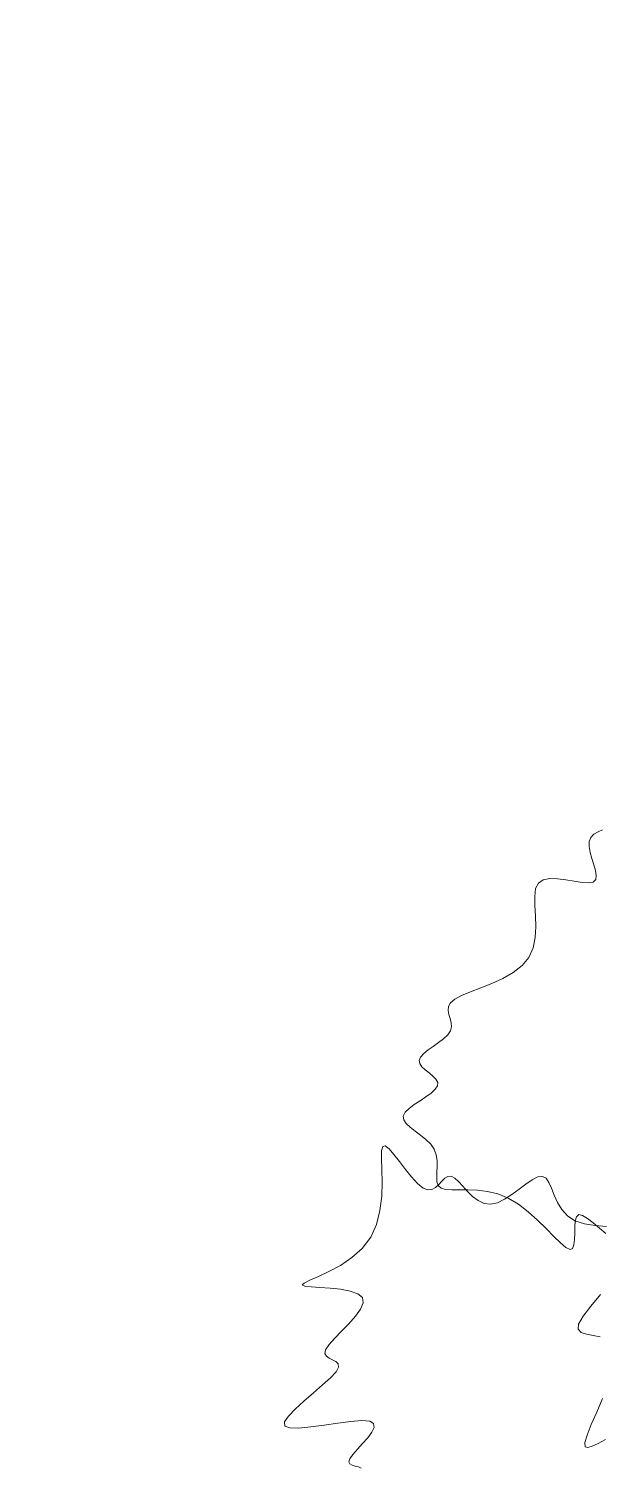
# Model space of a CAD drawing. Extents: x 2080 to 102394, y 2071 to 93424.
# Drawn here: x 88125.5 to 88223, y 81072.5 to 81317.8 of the extents above; entities that cross this region are included whole.
import ezdxf

# ---------------------------------------------------------------- set-up
doc = ezdxf.new("R2010")
doc.units = 0
doc.header["$LTSCALE"] = 20
doc.header["$MEASUREMENT"] = 0
doc.layers.add('casuanut tree', color=100, linetype='Continuous', lineweight=5)
doc.layers.add('road', color=2, linetype='Continuous')

# ---------------------------------------------------------------- blocks, each defined once
blk = doc.blocks.new('tr')
at = {"layer": 'casuanut tree'}
for points in [[(-0.4804, 0.7482), (-0.4857, 0.7472), (-0.4906, 0.7455), (-0.4946, 0.7428), (-0.4975, 0.7389), (-0.4989, 0.7336), (-0.4991, 0.7272), (-0.4988, 0.7202), (-0.4982, 0.7132), (-0.4979, 0.7066), (-0.4983, 0.7011), (-0.4999, 0.697), (-0.5031, 0.695), (-0.5083, 0.6953), (-0.5151, 0.6974), (-0.523, 0.7006), (-0.5315, 0.7041), (-0.5402, 0.7073), (-0.5484, 0.7094), (-0.5557, 0.7097), (-0.5616, 0.7074), (-0.5659, 0.7021), (-0.5687, 0.6941), (-0.5709, 0.6843), (-0.5728, 0.6733), (-0.5751, 0.6617), (-0.5783, 0.6503), (-0.583, 0.6398), (-0.5898, 0.6308), (-0.599, 0.6238), (-0.6102, 0.6186), (-0.6226, 0.6149), (-0.6355, 0.6123), (-0.6483, 0.6104), (-0.6603, 0.6087), (-0.6706, 0.607), (-0.6787, 0.6048), (-0.6841, 0.6019), (-0.6872, 0.5983), (-0.6885, 0.5942), (-0.6887, 0.5898), (-0.6885, 0.5852), (-0.6884, 0.5806), (-0.6891, 0.5762), (-0.6911, 0.5722), (-0.695, 0.5686), (-0.7003, 0.5655), (-0.7065, 0.5626), (-0.7131, 0.5599), (-0.7194, 0.5573), (-0.725, 0.5546), (-0.7293, 0.5517), (-0.7317, 0.5485), (-0.7318, 0.5449), (-0.7302, 0.541), (-0.7274, 0.5369), (-0.7241, 0.5327), (-0.7208, 0.5285), (-0.7184, 0.5244), (-0.7173, 0.5205), (-0.7182, 0.5169), (-0.7215, 0.5138), (-0.7268, 0.5109), (-0.7333, 0.5082), (-0.7405, 0.5055), (-0.7477, 0.5028), (-0.7541, 0.5), (-0.7591, 0.4968), (-0.7621, 0.4933), (-0.7625, 0.4892), (-0.7607, 0.4847), (-0.7574, 0.4797), (-0.7531, 0.4744), (-0.7483, 0.4688), (-0.7437, 0.4629), (-0.7398, 0.4567), (-0.7373, 0.4505), (-0.7365, 0.4441), (-0.737, 0.4377), (-0.7384, 0.4316), (-0.7401, 0.4257), (-0.7416, 0.4202), (-0.7424, 0.4153), (-0.7419, 0.4111), (-0.7395, 0.4076), (-0.7351, 0.4051), (-0.7287, 0.4031), (-0.7207, 0.4013), (-0.7115, 0.3992), (-0.7016, 0.3965), (-0.6913, 0.3927), (-0.6809, 0.3876), (-0.6709, 0.3806), (-0.6615, 0.3716), (-0.6529, 0.3611), (-0.6451, 0.35), (-0.6381, 0.3389), (-0.6318, 0.3287), (-0.6264, 0.3201), (-0.6217, 0.3138), (-0.6179, 0.3107), (-0.615, 0.3113), (-0.6126, 0.3148), (-0.6107, 0.3203), (-0.6089, 0.3269), (-0.6072, 0.3337), (-0.6053, 0.3397), (-0.6029, 0.344), (-0.5999, 0.3457), (-0.5962, 0.344), (-0.5917, 0.3396), (-0.5867, 0.3334), (-0.5814, 0.3262), (-0.5758, 0.3189)], [(-0.6267, 0.1004), (-0.6354, 0.0982), (-0.6426, 0.0966), (-0.6477, 0.0963), (-0.6502, 0.0979), (-0.6495, 0.1023), (-0.6452, 0.1098), (-0.6382, 0.1199), (-0.6293, 0.1318), (-0.6198, 0.1449)], [(-0.6071, 0.2109), (-0.6144, 0.2141), (-0.6213, 0.217), (-0.6264, 0.2202), (-0.6287, 0.2242), (-0.627, 0.2296), (-0.6203, 0.2369), (-0.6098, 0.2457), (-0.5967, 0.2555)], [(-0.5734, 0.3262), (-0.5852, 0.33), (-0.5963, 0.3344), (-0.6056, 0.34), (-0.6123, 0.3471), (-0.6167, 0.3552), (-0.6195, 0.3637), (-0.6212, 0.3723), (-0.6224, 0.3803), (-0.6238, 0.3871), (-0.6258, 0.3923), (-0.6292, 0.3952), (-0.6343, 0.3957), (-0.6409, 0.394), (-0.6487, 0.391), (-0.6572, 0.3872), (-0.6661, 0.3834), (-0.675, 0.3802), (-0.6834, 0.3783), (-0.6911, 0.3783), (-0.6978, 0.3808), (-0.7034, 0.3853), (-0.7082, 0.3911), (-0.7124, 0.3976), (-0.7161, 0.4042), (-0.7195, 0.4102), (-0.7227, 0.4149), (-0.726, 0.4178), (-0.7295, 0.4183), (-0.7332, 0.4171), (-0.7371, 0.4147), (-0.7411, 0.412), (-0.7453, 0.4097), (-0.7496, 0.4084), (-0.7541, 0.409), (-0.7587, 0.4121), (-0.7634, 0.4183), (-0.7681, 0.4266), (-0.7727, 0.4362), (-0.7771, 0.446), (-0.7813, 0.4549), (-0.7851, 0.4619), (-0.7885, 0.466), (-0.7913, 0.4662), (-0.7936, 0.4618), (-0.7957, 0.4534), (-0.7979, 0.4419), (-0.8008, 0.4283), (-0.8046, 0.4137), (-0.8099, 0.3989), (-0.8169, 0.3849), (-0.8262, 0.3727), (-0.838, 0.363), (-0.8513, 0.3557), (-0.8653, 0.3503), (-0.879, 0.3465), (-0.8914, 0.3439), (-0.9015, 0.342), (-0.9082, 0.3405), (-0.9107, 0.3389), (-0.9083, 0.337), (-0.9018, 0.3347), (-0.8926, 0.3319), (-0.882, 0.3286), (-0.8711, 0.3249), (-0.8613, 0.3207), (-0.8538, 0.316), (-0.8499, 0.3107), (-0.8505, 0.305), (-0.8548, 0.2989), (-0.8619, 0.2927), (-0.8707, 0.2864), (-0.8802, 0.2802), (-0.8892, 0.2744), (-0.8967, 0.2692), (-0.9017, 0.2645), (-0.9034, 0.2607), (-0.9025, 0.2575), (-0.9, 0.2547), (-0.8968, 0.252), (-0.8938, 0.2493), (-0.892, 0.2463), (-0.8925, 0.2428), (-0.8961, 0.2386), (-0.9034, 0.2335), (-0.9136, 0.2278), (-0.9253, 0.2216), (-0.9374, 0.2152), (-0.9486, 0.209), (-0.9575, 0.2031), (-0.9629, 0.1979), (-0.9636, 0.1935), (-0.9587, 0.1903), (-0.9492, 0.1879), (-0.9364, 0.1862), (-0.9218, 0.1848), (-0.9067, 0.1836), (-0.8925, 0.1821), (-0.8806, 0.1803), (-0.8724, 0.1778), (-0.8689, 0.1744), (-0.8694, 0.1702), (-0.873, 0.1656), (-0.8787, 0.1607), (-0.8856, 0.1558), (-0.8925, 0.151), (-0.8986, 0.1466), (-0.9028, 0.1428), (-0.9045, 0.1398), (-0.9039, 0.1375), (-0.9018, 0.1355), (-0.8989, 0.1338), (-0.8957, 0.1321), (-0.893, 0.1302)]]:
    blk.add_lwpolyline(points, dxfattribs=at)

msp = doc.modelspace()

# ---------------------------------------------------------------- linework, layer by layer
at = {"layer": 'road', "ltscale": 0.5}
msp.add_arc((87883.174, 81225.943), 384, 322.10351, 203.72761, dxfattribs=at)

# ---------------------------------------------------------------- block references
at = {"layer": 'casuanut tree', "linetype": 'Continuous', "xscale": 156.6043140091427, "yscale": 156.6043140091497, "zscale": 156.6043140091452, "rotation": 13.0160703837979}
msp.add_blockref('tr', (88323.039, 81083.97), dxfattribs=at)

doc.saveas('drawing.dxf')
